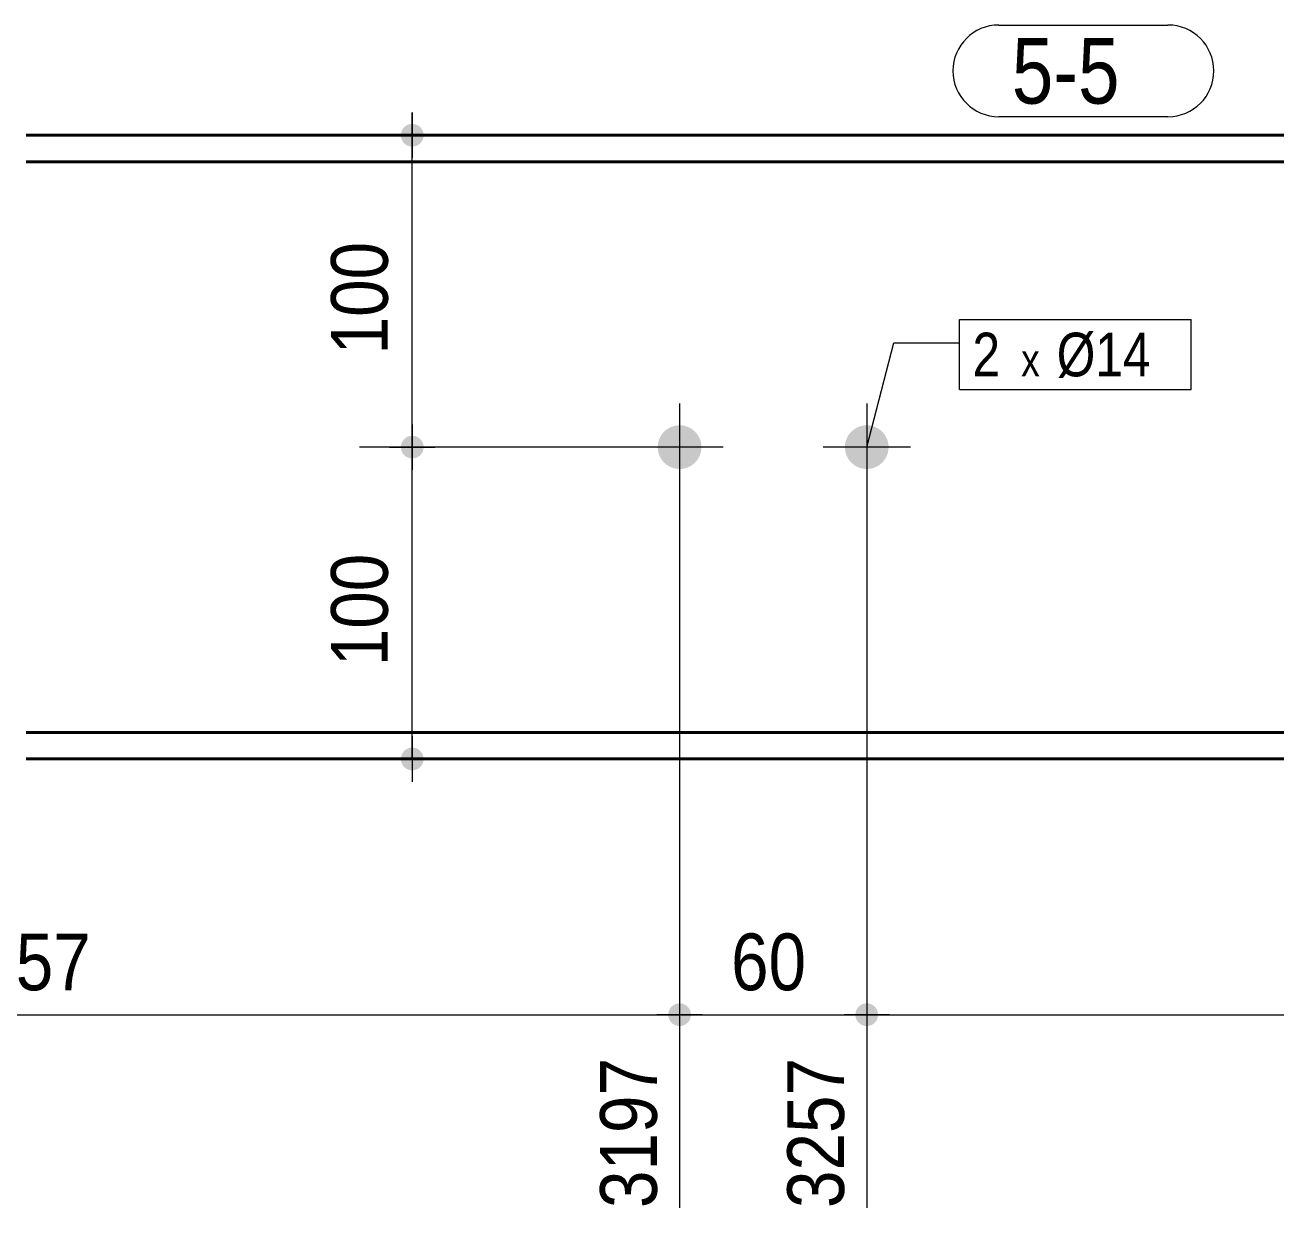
# Model space of a CAD drawing. Header units: millimetres. Extents: x 2 to 287, y 5 to 195.
# Drawn here: x 105.9 to 163.2, y 83.4 to 137.6 of the extents above; entities that cross this region are included whole.
import ezdxf

# ---------------------------------------------------------------- set-up
doc = ezdxf.new("R2010")
doc.units = ezdxf.units.MM
doc.linetypes.add('CACHE2', pattern=[1.190625, 0.79375, -0.396875])
for name, color, linetype, lineweight in [('Boulon', 7, 'Continuous', 0), ('Cache', 7, 'Continuous', 0), ('Cotation', 7, 'Continuous', 0), ('Désignation boulon', 3, 'Continuous', 0), ('Piece', 2, 'Continuous', 0), ('Repère pièce', 3, 'Continuous', 0)]:
    doc.layers.add(name, color=color, linetype=linetype, lineweight=lineweight)
doc.styles.add('ARIAL', font='ARIAL.TTF')
doc.styles.add('COMIC_SANS_MS', font='COMIC.TTF')

# ---------------------------------------------------------------- blocks, each defined once
blk = doc.blocks.new('*A1')
at = {"layer": 'Boulon'}
for points in [[(135.882, 119.254), (135.907, 119.253), (135.931, 119.252), (135.956, 119.25), (135.98, 119.247), (136.004, 119.244), (136.029, 119.24), (136.053, 119.235), (136.077, 119.23), (136.101, 119.225), (136.124, 119.218), (136.148, 119.212), (136.171, 119.204), (136.195, 119.196), (136.218, 119.188), (136.24, 119.178), (136.263, 119.169), (136.285, 119.159), (136.307, 119.148), (136.329, 119.136), (136.351, 119.125), (136.372, 119.112), (136.393, 119.099), (136.413, 119.086), (136.433, 119.072), (136.453, 119.058), (136.473, 119.043), (136.492, 119.028), (136.511, 119.012), (136.529, 118.996), (136.547, 118.979), (136.565, 118.962), (136.582, 118.944), (136.599, 118.926), (136.615, 118.908), (136.631, 118.889), (136.646, 118.87), (136.661, 118.85), (136.675, 118.83), (136.689, 118.81), (136.703, 118.79), (136.715, 118.769), (136.728, 118.747), (136.74, 118.726), (136.751, 118.704), (136.762, 118.682), (136.772, 118.66), (136.782, 118.637), (136.791, 118.614), (136.799, 118.591), (136.807, 118.568), (136.815, 118.545), (136.821, 118.521), (136.828, 118.498), (136.833, 118.474), (136.838, 118.45), (136.843, 118.426), (136.847, 118.401), (136.85, 118.377), (136.853, 118.353), (136.855, 118.328), (136.856, 118.304), (136.857, 118.279), (136.858, 118.255), (136.857, 118.23), (136.856, 118.206), (136.855, 118.181), (136.853, 118.157), (136.85, 118.132), (136.847, 118.108), (136.843, 118.084), (136.838, 118.059), (136.833, 118.035), (136.828, 118.012), (136.821, 117.988), (136.815, 117.964), (136.807, 117.941), (136.799, 117.918), (136.791, 117.895), (136.782, 117.872), (136.772, 117.849), (136.762, 117.827), (136.751, 117.805), (136.74, 117.783), (136.728, 117.762), (136.715, 117.74), (136.703, 117.72), (136.689, 117.699), (136.675, 117.679), (136.661, 117.659), (136.646, 117.639), (136.631, 117.62), (136.615, 117.601), (136.599, 117.583), (136.582, 117.565), (136.565, 117.547), (136.547, 117.53), (136.529, 117.514), (136.511, 117.497), (136.492, 117.482), (136.473, 117.466), (136.453, 117.451), (136.433, 117.437), (136.413, 117.423), (136.393, 117.41), (136.372, 117.397), (136.351, 117.384), (136.329, 117.373), (136.307, 117.361), (136.285, 117.351), (136.263, 117.34), (136.24, 117.331), (136.218, 117.322), (136.195, 117.313), (136.171, 117.305), (136.148, 117.298), (136.124, 117.291), (136.101, 117.285), (136.077, 117.279), (136.053, 117.274), (136.029, 117.269), (136.004, 117.265), (135.98, 117.262), (135.956, 117.259), (135.931, 117.257), (135.907, 117.256), (135.882, 117.255), (135.858, 117.255), (135.833, 117.255), (135.809, 117.256), (135.784, 117.257), (135.76, 117.259), (135.735, 117.262), (135.711, 117.265), (135.687, 117.269), (135.663, 117.274), (135.639, 117.279), (135.615, 117.285), (135.591, 117.291), (135.567, 117.298), (135.544, 117.305), (135.521, 117.313), (135.498, 117.322), (135.475, 117.331), (135.452, 117.34), (135.43, 117.351), (135.408, 117.361), (135.386, 117.373), (135.365, 117.384), (135.344, 117.397), (135.323, 117.41), (135.302, 117.423), (135.282, 117.437), (135.262, 117.451), (135.242, 117.466), (135.223, 117.482), (135.204, 117.497), (135.186, 117.514), (135.168, 117.53), (135.151, 117.547), (135.133, 117.565), (135.117, 117.583), (135.1, 117.601), (135.085, 117.62), (135.069, 117.639), (135.054, 117.659), (135.04, 117.679), (135.026, 117.699), (135.013, 117.72), (135, 117.74), (134.988, 117.762), (134.976, 117.783), (134.964, 117.805), (134.954, 117.827), (134.943, 117.849), (134.934, 117.872), (134.925, 117.895), (134.916, 117.918), (134.908, 117.941), (134.901, 117.964), (134.894, 117.988), (134.888, 118.012), (134.882, 118.035), (134.877, 118.059), (134.872, 118.084), (134.868, 118.108), (134.865, 118.132), (134.862, 118.157), (134.86, 118.181), (134.859, 118.206), (134.858, 118.23), (134.858, 118.255), (134.858, 118.279), (134.859, 118.304), (134.86, 118.328), (134.862, 118.353), (134.865, 118.377), (134.868, 118.401), (134.872, 118.426), (134.877, 118.45), (134.882, 118.474), (134.888, 118.498), (134.894, 118.521), (134.901, 118.545), (134.908, 118.568), (134.916, 118.591), (134.925, 118.614), (134.934, 118.637), (134.943, 118.66), (134.954, 118.682), (134.964, 118.704), (134.976, 118.726), (134.988, 118.747), (135, 118.769), (135.013, 118.79), (135.026, 118.81), (135.04, 118.83), (135.054, 118.85), (135.069, 118.87), (135.085, 118.889), (135.1, 118.908), (135.117, 118.926), (135.133, 118.944), (135.151, 118.962), (135.168, 118.979), (135.186, 118.996), (135.204, 119.012), (135.223, 119.028), (135.242, 119.043), (135.262, 119.058), (135.282, 119.072), (135.302, 119.086), (135.323, 119.099), (135.344, 119.112), (135.365, 119.125), (135.386, 119.136), (135.408, 119.148), (135.43, 119.159), (135.452, 119.169), (135.475, 119.178), (135.498, 119.188), (135.521, 119.196), (135.544, 119.204), (135.567, 119.212), (135.591, 119.218), (135.615, 119.225), (135.639, 119.23), (135.663, 119.235), (135.687, 119.24), (135.711, 119.244), (135.735, 119.247), (135.76, 119.25), (135.784, 119.252), (135.809, 119.253), (135.833, 119.254), (135.858, 119.255)], [(144.454, 119.254), (144.478, 119.253), (144.503, 119.252), (144.527, 119.25), (144.552, 119.247), (144.576, 119.244), (144.6, 119.24), (144.624, 119.235), (144.648, 119.23), (144.672, 119.225), (144.696, 119.218), (144.719, 119.212), (144.743, 119.204), (144.766, 119.196), (144.789, 119.188), (144.812, 119.178), (144.834, 119.169), (144.857, 119.159), (144.879, 119.148), (144.9, 119.136), (144.922, 119.125), (144.943, 119.112), (144.964, 119.099), (144.985, 119.086), (145.005, 119.072), (145.025, 119.058), (145.044, 119.043), (145.063, 119.028), (145.082, 119.012), (145.101, 118.996), (145.119, 118.979), (145.136, 118.962), (145.153, 118.944), (145.17, 118.926), (145.186, 118.908), (145.202, 118.889), (145.217, 118.87), (145.232, 118.85), (145.247, 118.83), (145.261, 118.81), (145.274, 118.79), (145.287, 118.769), (145.299, 118.747), (145.311, 118.726), (145.322, 118.704), (145.333, 118.682), (145.343, 118.66), (145.353, 118.637), (145.362, 118.614), (145.371, 118.591), (145.379, 118.568), (145.386, 118.545), (145.393, 118.521), (145.399, 118.498), (145.405, 118.474), (145.41, 118.45), (145.414, 118.426), (145.418, 118.401), (145.422, 118.377), (145.424, 118.353), (145.426, 118.328), (145.428, 118.304), (145.429, 118.279), (145.429, 118.255), (145.429, 118.23), (145.428, 118.206), (145.426, 118.181), (145.424, 118.157), (145.422, 118.132), (145.418, 118.108), (145.414, 118.084), (145.41, 118.059), (145.405, 118.035), (145.399, 118.012), (145.393, 117.988), (145.386, 117.964), (145.379, 117.941), (145.371, 117.918), (145.362, 117.895), (145.353, 117.872), (145.343, 117.849), (145.333, 117.827), (145.322, 117.805), (145.311, 117.783), (145.299, 117.762), (145.287, 117.74), (145.274, 117.72), (145.261, 117.699), (145.247, 117.679), (145.232, 117.659), (145.217, 117.639), (145.202, 117.62), (145.186, 117.601), (145.17, 117.583), (145.153, 117.565), (145.136, 117.547), (145.119, 117.53), (145.101, 117.514), (145.082, 117.497), (145.063, 117.482), (145.044, 117.466), (145.025, 117.451), (145.005, 117.437), (144.985, 117.423), (144.964, 117.41), (144.943, 117.397), (144.922, 117.384), (144.9, 117.373), (144.879, 117.361), (144.857, 117.351), (144.834, 117.34), (144.812, 117.331), (144.789, 117.322), (144.766, 117.313), (144.743, 117.305), (144.719, 117.298), (144.696, 117.291), (144.672, 117.285), (144.648, 117.279), (144.624, 117.274), (144.6, 117.269), (144.576, 117.265), (144.552, 117.262), (144.527, 117.259), (144.503, 117.257), (144.478, 117.256), (144.454, 117.255), (144.429, 117.255), (144.405, 117.255), (144.38, 117.256), (144.356, 117.257), (144.331, 117.259), (144.307, 117.262), (144.282, 117.265), (144.258, 117.269), (144.234, 117.274), (144.21, 117.279), (144.186, 117.285), (144.162, 117.291), (144.139, 117.298), (144.115, 117.305), (144.092, 117.313), (144.069, 117.322), (144.046, 117.331), (144.024, 117.34), (144.002, 117.351), (143.979, 117.361), (143.958, 117.373), (143.936, 117.384), (143.915, 117.397), (143.894, 117.41), (143.874, 117.423), (143.853, 117.437), (143.833, 117.451), (143.814, 117.466), (143.795, 117.482), (143.776, 117.497), (143.758, 117.514), (143.74, 117.53), (143.722, 117.547), (143.705, 117.565), (143.688, 117.583), (143.672, 117.601), (143.656, 117.62), (143.641, 117.639), (143.626, 117.659), (143.612, 117.679), (143.598, 117.699), (143.584, 117.72), (143.571, 117.74), (143.559, 117.762), (143.547, 117.783), (143.536, 117.805), (143.525, 117.827), (143.515, 117.849), (143.505, 117.872), (143.496, 117.895), (143.488, 117.918), (143.48, 117.941), (143.472, 117.964), (143.465, 117.988), (143.459, 118.012), (143.453, 118.035), (143.448, 118.059), (143.444, 118.084), (143.44, 118.108), (143.437, 118.132), (143.434, 118.157), (143.432, 118.181), (143.43, 118.206), (143.429, 118.23), (143.429, 118.255), (143.429, 118.279), (143.43, 118.304), (143.432, 118.328), (143.434, 118.353), (143.437, 118.377), (143.44, 118.401), (143.444, 118.426), (143.448, 118.45), (143.453, 118.474), (143.459, 118.498), (143.465, 118.521), (143.472, 118.545), (143.48, 118.568), (143.488, 118.591), (143.496, 118.614), (143.505, 118.637), (143.515, 118.66), (143.525, 118.682), (143.536, 118.704), (143.547, 118.726), (143.559, 118.747), (143.571, 118.769), (143.584, 118.79), (143.598, 118.81), (143.612, 118.83), (143.626, 118.85), (143.641, 118.87), (143.656, 118.889), (143.672, 118.908), (143.688, 118.926), (143.705, 118.944), (143.722, 118.962), (143.74, 118.979), (143.758, 118.996), (143.776, 119.012), (143.795, 119.028), (143.814, 119.043), (143.833, 119.058), (143.853, 119.072), (143.874, 119.086), (143.894, 119.099), (143.915, 119.112), (143.936, 119.125), (143.958, 119.136), (143.979, 119.148), (144.002, 119.159), (144.024, 119.169), (144.046, 119.178), (144.069, 119.188), (144.092, 119.196), (144.115, 119.204), (144.139, 119.212), (144.162, 119.218), (144.186, 119.225), (144.21, 119.23), (144.234, 119.235), (144.258, 119.24), (144.282, 119.244), (144.307, 119.247), (144.331, 119.25), (144.356, 119.252), (144.38, 119.253), (144.405, 119.254), (144.429, 119.255)]]:
    blk.add_hatch(color=256, dxfattribs=at).paths.add_polyline_path(points, flags=17)
at = {"layer": 'Boulon', "linetype": 'Continuous', "lineweight": 0}
for p, q in [((135.858, 120.255), (135.858, 116.255)), ((144.429, 120.255), (144.429, 116.255)), ((137.858, 118.255), (133.858, 118.255)), ((146.429, 118.255), (142.429, 118.255))]:
    blk.add_line(p, q, dxfattribs=at)
blk = doc.blocks.new('*A6')
at = {"layer": 'Cache', "color": 7, "linetype": 'CACHE2', "lineweight": 20}
blk.add_line((105.929092, 132.540821), (174.357663, 132.540821), dxfattribs=at)
at = {"layer": 'Piece', "color": 2, "linetype": 'Continuous', "lineweight": 40}
for p, q in [((105.929092, 132.540864), (174.357663, 132.540858)), ((105.929092, 131.326536), (174.357663, 131.326536)), ((105.929092, 105.183679), (174.357663, 105.183679)), ((174.357663, 103.969393), (105.929092, 103.969393))]:
    blk.add_line(p, q, dxfattribs=at)
blk = doc.blocks.new('*A16')
at = {"layer": 'Cotation'}
for points in [[(123.589, 117.735), (123.563, 117.737), (123.538, 117.74), (123.513, 117.745), (123.488, 117.75), (123.463, 117.757), (123.439, 117.765), (123.415, 117.774), (123.392, 117.784), (123.369, 117.796), (123.347, 117.809), (123.325, 117.822), (123.305, 117.837), (123.284, 117.853), (123.265, 117.869), (123.247, 117.887), (123.229, 117.905), (123.212, 117.925), (123.197, 117.945), (123.182, 117.966), (123.168, 117.987), (123.156, 118.009), (123.144, 118.032), (123.134, 118.056), (123.125, 118.079), (123.117, 118.104), (123.11, 118.128), (123.104, 118.153), (123.1, 118.178), (123.097, 118.204), (123.095, 118.229), (123.094, 118.255), (123.095, 118.28), (123.097, 118.306), (123.1, 118.331), (123.104, 118.356), (123.11, 118.381), (123.117, 118.406), (123.125, 118.43), (123.134, 118.454), (123.144, 118.477), (123.156, 118.5), (123.168, 118.522), (123.182, 118.543), (123.197, 118.564), (123.212, 118.584), (123.229, 118.604), (123.247, 118.622), (123.265, 118.64), (123.284, 118.657), (123.305, 118.672), (123.325, 118.687), (123.347, 118.701), (123.369, 118.713), (123.392, 118.725), (123.415, 118.735), (123.439, 118.744), (123.463, 118.752), (123.488, 118.759), (123.513, 118.765), (123.538, 118.769), (123.563, 118.772), (123.589, 118.774), (123.614, 118.775), (123.64, 118.774), (123.665, 118.772), (123.691, 118.769), (123.716, 118.765), (123.741, 118.759), (123.765, 118.752), (123.789, 118.744), (123.813, 118.735), (123.837, 118.725), (123.859, 118.713), (123.882, 118.701), (123.903, 118.687), (123.924, 118.672), (123.944, 118.657), (123.964, 118.64), (123.982, 118.622), (124, 118.604), (124.016, 118.584), (124.032, 118.564), (124.047, 118.543), (124.06, 118.522), (124.073, 118.5), (124.084, 118.477), (124.095, 118.454), (124.104, 118.43), (124.112, 118.406), (124.119, 118.381), (124.124, 118.356), (124.129, 118.331), (124.132, 118.306), (124.134, 118.28), (124.134, 118.255), (124.134, 118.229), (124.132, 118.204), (124.129, 118.178), (124.124, 118.153), (124.119, 118.128), (124.112, 118.104), (124.104, 118.079), (124.095, 118.056), (124.084, 118.032), (124.073, 118.009), (124.06, 117.987), (124.047, 117.966), (124.032, 117.945), (124.016, 117.925), (124, 117.905), (123.982, 117.887), (123.964, 117.869), (123.944, 117.853), (123.924, 117.837), (123.903, 117.822), (123.882, 117.809), (123.859, 117.796), (123.837, 117.784), (123.813, 117.774), (123.789, 117.765), (123.765, 117.757), (123.741, 117.75), (123.716, 117.745), (123.691, 117.74), (123.665, 117.737), (123.64, 117.735), (123.614, 117.735)], [(123.589, 103.45), (123.563, 103.452), (123.538, 103.455), (123.513, 103.459), (123.488, 103.465), (123.463, 103.472), (123.439, 103.48), (123.415, 103.489), (123.392, 103.499), (123.369, 103.511), (123.347, 103.523), (123.325, 103.537), (123.305, 103.552), (123.284, 103.567), (123.265, 103.584), (123.247, 103.602), (123.229, 103.62), (123.212, 103.64), (123.197, 103.66), (123.182, 103.68), (123.168, 103.702), (123.156, 103.724), (123.144, 103.747), (123.134, 103.77), (123.125, 103.794), (123.117, 103.818), (123.11, 103.843), (123.104, 103.868), (123.1, 103.893), (123.097, 103.918), (123.095, 103.944), (123.094, 103.969), (123.095, 103.995), (123.097, 104.02), (123.1, 104.046), (123.104, 104.071), (123.11, 104.096), (123.117, 104.12), (123.125, 104.145), (123.134, 104.168), (123.144, 104.192), (123.156, 104.215), (123.168, 104.237), (123.182, 104.258), (123.197, 104.279), (123.212, 104.299), (123.229, 104.319), (123.247, 104.337), (123.265, 104.355), (123.284, 104.371), (123.305, 104.387), (123.325, 104.402), (123.347, 104.415), (123.369, 104.428), (123.392, 104.439), (123.415, 104.45), (123.439, 104.459), (123.463, 104.467), (123.488, 104.474), (123.513, 104.479), (123.538, 104.484), (123.563, 104.487), (123.589, 104.489), (123.614, 104.489), (123.64, 104.489), (123.665, 104.487), (123.691, 104.484), (123.716, 104.479), (123.741, 104.474), (123.765, 104.467), (123.789, 104.459), (123.813, 104.45), (123.837, 104.439), (123.859, 104.428), (123.882, 104.415), (123.903, 104.402), (123.924, 104.387), (123.944, 104.371), (123.964, 104.355), (123.982, 104.337), (124, 104.319), (124.016, 104.299), (124.032, 104.279), (124.047, 104.258), (124.06, 104.237), (124.073, 104.215), (124.084, 104.192), (124.095, 104.168), (124.104, 104.145), (124.112, 104.12), (124.119, 104.096), (124.124, 104.071), (124.129, 104.046), (124.132, 104.02), (124.134, 103.995), (124.134, 103.969), (124.134, 103.944), (124.132, 103.918), (124.129, 103.893), (124.124, 103.868), (124.119, 103.843), (124.112, 103.818), (124.104, 103.794), (124.095, 103.77), (124.084, 103.747), (124.073, 103.724), (124.06, 103.702), (124.047, 103.68), (124.032, 103.66), (124.016, 103.64), (124, 103.62), (123.982, 103.602), (123.964, 103.584), (123.944, 103.567), (123.924, 103.552), (123.903, 103.537), (123.882, 103.523), (123.859, 103.511), (123.837, 103.499), (123.813, 103.489), (123.789, 103.48), (123.765, 103.472), (123.741, 103.465), (123.716, 103.459), (123.691, 103.455), (123.665, 103.452), (123.64, 103.45), (123.614, 103.449)]]:
    blk.add_hatch(color=256, dxfattribs=at).paths.add_polyline_path(points, flags=17)
at = {"layer": 'Cotation', "linetype": 'Continuous', "lineweight": 0}
for p, q in [((123.614, 119.295), (123.614, 117.215)), ((123.614, 118.255), (123.614, 119.295)), ((134.858, 118.255), (121.194, 118.255)), ((122.574, 118.255), (124.654, 118.255)), ((123.614, 103.969), (123.614, 118.255)), ((123.614, 105.009), (123.614, 102.929)), ((134.858, 103.969), (121.194, 103.969)), ((122.574, 103.969), (124.654, 103.969)), ((123.614, 103.969), (123.614, 102.929))]:
    blk.add_line(p, q, dxfattribs=at)
at = {"layer": 'Cotation'}
for p in [(123.614, 118.255), (123.614, 103.969)]:
    blk.add_point(p, dxfattribs=at)
at = {"layer": 'Cotation', "style": 'ARIAL', "width": 0.85}
blk.add_text('100', height=2.6, rotation=90.0002, dxfattribs=at).set_placement((122.494, 108.219))
blk = doc.blocks.new('*A17')
at = {"layer": 'Cotation'}
for points in [[(123.589, 132.022), (123.563, 132.023), (123.538, 132.027), (123.513, 132.031), (123.488, 132.036), (123.463, 132.043), (123.439, 132.051), (123.415, 132.06), (123.392, 132.071), (123.369, 132.082), (123.347, 132.095), (123.325, 132.109), (123.305, 132.123), (123.284, 132.139), (123.265, 132.156), (123.247, 132.173), (123.229, 132.192), (123.212, 132.211), (123.197, 132.231), (123.182, 132.252), (123.168, 132.274), (123.156, 132.296), (123.144, 132.319), (123.134, 132.342), (123.125, 132.366), (123.117, 132.39), (123.11, 132.415), (123.104, 132.439), (123.1, 132.465), (123.097, 132.49), (123.095, 132.515), (123.094, 132.541), (123.095, 132.566), (123.097, 132.592), (123.1, 132.617), (123.104, 132.642), (123.11, 132.667), (123.117, 132.692), (123.125, 132.716), (123.134, 132.74), (123.144, 132.763), (123.156, 132.786), (123.168, 132.808), (123.182, 132.83), (123.197, 132.851), (123.212, 132.871), (123.229, 132.89), (123.247, 132.909), (123.265, 132.926), (123.284, 132.943), (123.305, 132.959), (123.325, 132.973), (123.347, 132.987), (123.369, 132.999), (123.392, 133.011), (123.415, 133.021), (123.439, 133.031), (123.463, 133.039), (123.488, 133.045), (123.513, 133.051), (123.538, 133.055), (123.563, 133.058), (123.589, 133.06), (123.614, 133.061), (123.64, 133.06), (123.665, 133.058), (123.691, 133.055), (123.716, 133.051), (123.741, 133.045), (123.765, 133.039), (123.789, 133.031), (123.813, 133.021), (123.837, 133.011), (123.859, 132.999), (123.882, 132.987), (123.903, 132.973), (123.924, 132.959), (123.944, 132.943), (123.964, 132.926), (123.982, 132.909), (124, 132.89), (124.016, 132.871), (124.032, 132.851), (124.047, 132.83), (124.06, 132.808), (124.073, 132.786), (124.084, 132.763), (124.095, 132.74), (124.104, 132.716), (124.112, 132.692), (124.119, 132.667), (124.124, 132.642), (124.129, 132.617), (124.132, 132.592), (124.134, 132.566), (124.134, 132.541), (124.134, 132.515), (124.132, 132.49), (124.129, 132.465), (124.124, 132.439), (124.119, 132.415), (124.112, 132.39), (124.104, 132.366), (124.095, 132.342), (124.084, 132.319), (124.073, 132.296), (124.06, 132.274), (124.047, 132.252), (124.032, 132.231), (124.016, 132.211), (124, 132.192), (123.982, 132.173), (123.964, 132.156), (123.944, 132.139), (123.924, 132.123), (123.903, 132.109), (123.882, 132.095), (123.859, 132.082), (123.837, 132.071), (123.813, 132.06), (123.789, 132.051), (123.765, 132.043), (123.741, 132.036), (123.716, 132.031), (123.691, 132.027), (123.665, 132.023), (123.64, 132.022), (123.614, 132.021)], [(123.589, 117.735), (123.563, 117.737), (123.538, 117.74), (123.513, 117.745), (123.488, 117.75), (123.463, 117.757), (123.439, 117.765), (123.415, 117.774), (123.392, 117.784), (123.369, 117.796), (123.347, 117.809), (123.325, 117.822), (123.305, 117.837), (123.284, 117.853), (123.265, 117.869), (123.247, 117.887), (123.229, 117.905), (123.212, 117.925), (123.197, 117.945), (123.182, 117.966), (123.168, 117.987), (123.156, 118.009), (123.144, 118.032), (123.134, 118.056), (123.125, 118.079), (123.117, 118.104), (123.11, 118.128), (123.104, 118.153), (123.1, 118.178), (123.097, 118.204), (123.095, 118.229), (123.094, 118.255), (123.095, 118.28), (123.097, 118.306), (123.1, 118.331), (123.104, 118.356), (123.11, 118.381), (123.117, 118.406), (123.125, 118.43), (123.134, 118.454), (123.144, 118.477), (123.156, 118.5), (123.168, 118.522), (123.182, 118.543), (123.197, 118.564), (123.212, 118.584), (123.229, 118.604), (123.247, 118.622), (123.265, 118.64), (123.284, 118.657), (123.305, 118.672), (123.325, 118.687), (123.347, 118.701), (123.369, 118.713), (123.392, 118.725), (123.415, 118.735), (123.439, 118.744), (123.463, 118.752), (123.488, 118.759), (123.513, 118.765), (123.538, 118.769), (123.563, 118.772), (123.589, 118.774), (123.614, 118.775), (123.64, 118.774), (123.665, 118.772), (123.691, 118.769), (123.716, 118.765), (123.741, 118.759), (123.765, 118.752), (123.789, 118.744), (123.813, 118.735), (123.837, 118.725), (123.859, 118.713), (123.882, 118.701), (123.903, 118.687), (123.924, 118.672), (123.944, 118.657), (123.964, 118.64), (123.982, 118.622), (124, 118.604), (124.016, 118.584), (124.032, 118.564), (124.047, 118.543), (124.06, 118.522), (124.073, 118.5), (124.084, 118.477), (124.095, 118.454), (124.104, 118.43), (124.112, 118.406), (124.119, 118.381), (124.124, 118.356), (124.129, 118.331), (124.132, 118.306), (124.134, 118.28), (124.134, 118.255), (124.134, 118.229), (124.132, 118.204), (124.129, 118.178), (124.124, 118.153), (124.119, 118.128), (124.112, 118.104), (124.104, 118.079), (124.095, 118.056), (124.084, 118.032), (124.073, 118.009), (124.06, 117.987), (124.047, 117.966), (124.032, 117.945), (124.016, 117.925), (124, 117.905), (123.982, 117.887), (123.964, 117.869), (123.944, 117.853), (123.924, 117.837), (123.903, 117.822), (123.882, 117.809), (123.859, 117.796), (123.837, 117.784), (123.813, 117.774), (123.789, 117.765), (123.765, 117.757), (123.741, 117.75), (123.716, 117.745), (123.691, 117.74), (123.665, 117.737), (123.64, 117.735), (123.614, 117.735)]]:
    blk.add_hatch(color=256, dxfattribs=at).paths.add_polyline_path(points, flags=17)
at = {"layer": 'Cotation', "linetype": 'Continuous', "lineweight": 0}
for p, q in [((123.614, 133.581), (123.614, 131.501)), ((123.614, 132.541), (123.614, 133.581)), ((134.858, 132.541), (121.194, 132.541)), ((122.574, 132.541), (124.654, 132.541)), ((123.614, 118.255), (123.614, 132.541)), ((123.614, 119.295), (123.614, 117.215)), ((134.858, 118.255), (121.194, 118.255)), ((122.574, 118.255), (124.654, 118.255)), ((123.614, 118.255), (123.614, 117.215))]:
    blk.add_line(p, q, dxfattribs=at)
at = {"layer": 'Cotation'}
for p in [(123.614, 132.541), (123.614, 118.255)]:
    blk.add_point(p, dxfattribs=at)
at = {"layer": 'Cotation', "style": 'ARIAL', "width": 0.85}
blk.add_text('100', height=2.6, rotation=90.0002, dxfattribs=at).set_placement((122.494, 122.505))
blk = doc.blocks.new('*A31')
at = {"layer": 'Cotation'}
for points in [[(75.875, 91.736), (75.85, 91.738), (75.824, 91.741), (75.799, 91.745), (75.774, 91.751), (75.75, 91.758), (75.725, 91.766), (75.702, 91.775), (75.678, 91.785), (75.655, 91.797), (75.633, 91.809), (75.612, 91.823), (75.591, 91.837), (75.571, 91.853), (75.551, 91.87), (75.533, 91.887), (75.515, 91.906), (75.499, 91.925), (75.483, 91.945), (75.468, 91.966), (75.455, 91.988), (75.442, 92.01), (75.43, 92.033), (75.42, 92.056), (75.411, 92.08), (75.403, 92.104), (75.396, 92.129), (75.391, 92.154), (75.386, 92.179), (75.383, 92.204), (75.381, 92.23), (75.381, 92.255), (75.381, 92.281), (75.383, 92.306), (75.386, 92.331), (75.391, 92.357), (75.396, 92.381), (75.403, 92.406), (75.411, 92.43), (75.42, 92.454), (75.43, 92.477), (75.442, 92.5), (75.455, 92.522), (75.468, 92.544), (75.483, 92.565), (75.499, 92.585), (75.515, 92.604), (75.533, 92.623), (75.551, 92.64), (75.571, 92.657), (75.591, 92.673), (75.612, 92.688), (75.633, 92.701), (75.655, 92.714), (75.678, 92.725), (75.702, 92.736), (75.725, 92.745), (75.75, 92.753), (75.774, 92.76), (75.799, 92.765), (75.824, 92.77), (75.85, 92.773), (75.875, 92.775), (75.901, 92.775), (75.926, 92.775), (75.951, 92.773), (75.977, 92.77), (76.002, 92.765), (76.027, 92.76), (76.051, 92.753), (76.076, 92.745), (76.1, 92.736), (76.123, 92.725), (76.146, 92.714), (76.168, 92.701), (76.189, 92.688), (76.21, 92.673), (76.23, 92.657), (76.25, 92.64), (76.268, 92.623), (76.286, 92.604), (76.302, 92.585), (76.318, 92.565), (76.333, 92.544), (76.347, 92.522), (76.359, 92.5), (76.371, 92.477), (76.381, 92.454), (76.39, 92.43), (76.398, 92.406), (76.405, 92.381), (76.411, 92.357), (76.415, 92.331), (76.418, 92.306), (76.42, 92.281), (76.421, 92.255), (76.42, 92.23), (76.418, 92.204), (76.415, 92.179), (76.411, 92.154), (76.405, 92.129), (76.398, 92.104), (76.39, 92.08), (76.381, 92.056), (76.371, 92.033), (76.359, 92.01), (76.347, 91.988), (76.333, 91.966), (76.318, 91.945), (76.302, 91.925), (76.286, 91.906), (76.268, 91.887), (76.25, 91.87), (76.23, 91.853), (76.21, 91.837), (76.189, 91.823), (76.168, 91.809), (76.146, 91.797), (76.123, 91.785), (76.1, 91.775), (76.076, 91.766), (76.051, 91.758), (76.027, 91.751), (76.002, 91.745), (75.977, 91.741), (75.951, 91.738), (75.926, 91.736), (75.901, 91.735)], [(135.832, 91.736), (135.807, 91.738), (135.781, 91.741), (135.756, 91.745), (135.731, 91.751), (135.707, 91.758), (135.682, 91.766), (135.659, 91.775), (135.635, 91.785), (135.613, 91.797), (135.59, 91.809), (135.569, 91.823), (135.548, 91.837), (135.528, 91.853), (135.508, 91.87), (135.49, 91.887), (135.472, 91.906), (135.456, 91.925), (135.44, 91.945), (135.425, 91.966), (135.412, 91.988), (135.399, 92.01), (135.388, 92.033), (135.377, 92.056), (135.368, 92.08), (135.36, 92.104), (135.353, 92.129), (135.348, 92.154), (135.343, 92.179), (135.34, 92.204), (135.338, 92.23), (135.338, 92.255), (135.338, 92.281), (135.34, 92.306), (135.343, 92.331), (135.348, 92.357), (135.353, 92.381), (135.36, 92.406), (135.368, 92.43), (135.377, 92.454), (135.388, 92.477), (135.399, 92.5), (135.412, 92.522), (135.425, 92.544), (135.44, 92.565), (135.456, 92.585), (135.472, 92.604), (135.49, 92.623), (135.508, 92.64), (135.528, 92.657), (135.548, 92.673), (135.569, 92.688), (135.59, 92.701), (135.613, 92.714), (135.635, 92.725), (135.659, 92.736), (135.682, 92.745), (135.707, 92.753), (135.731, 92.76), (135.756, 92.765), (135.781, 92.77), (135.807, 92.773), (135.832, 92.775), (135.858, 92.775), (135.883, 92.775), (135.909, 92.773), (135.934, 92.77), (135.959, 92.765), (135.984, 92.76), (136.009, 92.753), (136.033, 92.745), (136.057, 92.736), (136.08, 92.725), (136.103, 92.714), (136.125, 92.701), (136.147, 92.688), (136.167, 92.673), (136.188, 92.657), (136.207, 92.64), (136.225, 92.623), (136.243, 92.604), (136.26, 92.585), (136.275, 92.565), (136.29, 92.544), (136.304, 92.522), (136.316, 92.5), (136.328, 92.477), (136.338, 92.454), (136.347, 92.43), (136.355, 92.406), (136.362, 92.381), (136.368, 92.357), (136.372, 92.331), (136.375, 92.306), (136.377, 92.281), (136.378, 92.255), (136.377, 92.23), (136.375, 92.204), (136.372, 92.179), (136.368, 92.154), (136.362, 92.129), (136.355, 92.104), (136.347, 92.08), (136.338, 92.056), (136.328, 92.033), (136.316, 92.01), (136.304, 91.988), (136.29, 91.966), (136.275, 91.945), (136.26, 91.925), (136.243, 91.906), (136.225, 91.887), (136.207, 91.87), (136.188, 91.853), (136.167, 91.837), (136.147, 91.823), (136.125, 91.809), (136.103, 91.797), (136.08, 91.785), (136.057, 91.775), (136.033, 91.766), (136.009, 91.758), (135.984, 91.751), (135.959, 91.745), (135.934, 91.741), (135.909, 91.738), (135.883, 91.736), (135.858, 91.735)]]:
    blk.add_hatch(color=256, dxfattribs=at).paths.add_polyline_path(points, flags=17)
at = {"layer": 'Cotation', "linetype": 'Continuous', "lineweight": 0}
for p, q in [((75.901, 117.255), (75.901, 85.33)), ((135.858, 117.255), (135.858, 83.401)), ((75.901, 93.295), (75.901, 91.215)), ((135.858, 93.295), (135.858, 91.215)), ((76.941, 92.255), (74.861, 92.255)), ((75.901, 92.255), (74.861, 92.255)), ((75.901, 92.255), (135.858, 92.255)), ((136.898, 92.255), (134.818, 92.255)), ((135.858, 92.255), (136.898, 92.255))]:
    blk.add_line(p, q, dxfattribs=at)
at = {"layer": 'Cotation'}
for p in [(75.901, 92.255), (135.858, 92.255)]:
    blk.add_point(p, dxfattribs=at)
at = {"layer": 'Cotation', "style": 'ARIAL', "width": 0.85}
blk.add_text('2957', height=2.6, dxfattribs=at).set_placement((102.022, 93.375))
blk.add_text('3197', height=2.6, rotation=90.0002, dxfattribs=at).set_placement((134.818, 83.401))
blk = doc.blocks.new('*A32')
at = {"layer": 'Cotation'}
for points in [[(135.832, 91.736), (135.807, 91.738), (135.781, 91.741), (135.756, 91.745), (135.731, 91.751), (135.707, 91.758), (135.682, 91.766), (135.659, 91.775), (135.635, 91.785), (135.613, 91.797), (135.59, 91.809), (135.569, 91.823), (135.548, 91.837), (135.528, 91.853), (135.508, 91.87), (135.49, 91.887), (135.472, 91.906), (135.456, 91.925), (135.44, 91.945), (135.425, 91.966), (135.412, 91.988), (135.399, 92.01), (135.388, 92.033), (135.377, 92.056), (135.368, 92.08), (135.36, 92.104), (135.353, 92.129), (135.348, 92.154), (135.343, 92.179), (135.34, 92.204), (135.338, 92.23), (135.338, 92.255), (135.338, 92.281), (135.34, 92.306), (135.343, 92.331), (135.348, 92.357), (135.353, 92.381), (135.36, 92.406), (135.368, 92.43), (135.377, 92.454), (135.388, 92.477), (135.399, 92.5), (135.412, 92.522), (135.425, 92.544), (135.44, 92.565), (135.456, 92.585), (135.472, 92.604), (135.49, 92.623), (135.508, 92.64), (135.528, 92.657), (135.548, 92.673), (135.569, 92.688), (135.59, 92.701), (135.613, 92.714), (135.635, 92.725), (135.659, 92.736), (135.682, 92.745), (135.707, 92.753), (135.731, 92.76), (135.756, 92.765), (135.781, 92.77), (135.807, 92.773), (135.832, 92.775), (135.858, 92.775), (135.883, 92.775), (135.909, 92.773), (135.934, 92.77), (135.959, 92.765), (135.984, 92.76), (136.009, 92.753), (136.033, 92.745), (136.057, 92.736), (136.08, 92.725), (136.103, 92.714), (136.125, 92.701), (136.147, 92.688), (136.167, 92.673), (136.188, 92.657), (136.207, 92.64), (136.225, 92.623), (136.243, 92.604), (136.26, 92.585), (136.275, 92.565), (136.29, 92.544), (136.304, 92.522), (136.316, 92.5), (136.328, 92.477), (136.338, 92.454), (136.347, 92.43), (136.355, 92.406), (136.362, 92.381), (136.368, 92.357), (136.372, 92.331), (136.375, 92.306), (136.377, 92.281), (136.378, 92.255), (136.377, 92.23), (136.375, 92.204), (136.372, 92.179), (136.368, 92.154), (136.362, 92.129), (136.355, 92.104), (136.347, 92.08), (136.338, 92.056), (136.328, 92.033), (136.316, 92.01), (136.304, 91.988), (136.29, 91.966), (136.275, 91.945), (136.26, 91.925), (136.243, 91.906), (136.225, 91.887), (136.207, 91.87), (136.188, 91.853), (136.167, 91.837), (136.147, 91.823), (136.125, 91.809), (136.103, 91.797), (136.08, 91.785), (136.057, 91.775), (136.033, 91.766), (136.009, 91.758), (135.984, 91.751), (135.959, 91.745), (135.934, 91.741), (135.909, 91.738), (135.883, 91.736), (135.858, 91.735)], [(144.404, 91.736), (144.378, 91.738), (144.353, 91.741), (144.328, 91.745), (144.303, 91.751), (144.278, 91.758), (144.254, 91.766), (144.23, 91.775), (144.207, 91.785), (144.184, 91.797), (144.162, 91.809), (144.14, 91.823), (144.119, 91.837), (144.099, 91.853), (144.08, 91.87), (144.061, 91.887), (144.044, 91.906), (144.027, 91.925), (144.011, 91.945), (143.997, 91.966), (143.983, 91.988), (143.97, 92.01), (143.959, 92.033), (143.949, 92.056), (143.939, 92.08), (143.931, 92.104), (143.925, 92.129), (143.919, 92.154), (143.915, 92.179), (143.912, 92.204), (143.91, 92.23), (143.909, 92.255), (143.91, 92.281), (143.912, 92.306), (143.915, 92.331), (143.919, 92.357), (143.925, 92.381), (143.931, 92.406), (143.939, 92.43), (143.949, 92.454), (143.959, 92.477), (143.97, 92.5), (143.983, 92.522), (143.997, 92.544), (144.011, 92.565), (144.027, 92.585), (144.044, 92.604), (144.061, 92.623), (144.08, 92.64), (144.099, 92.657), (144.119, 92.673), (144.14, 92.688), (144.162, 92.701), (144.184, 92.714), (144.207, 92.725), (144.23, 92.736), (144.254, 92.745), (144.278, 92.753), (144.303, 92.76), (144.328, 92.765), (144.353, 92.77), (144.378, 92.773), (144.404, 92.775), (144.429, 92.775), (144.455, 92.775), (144.48, 92.773), (144.505, 92.77), (144.531, 92.765), (144.555, 92.76), (144.58, 92.753), (144.604, 92.745), (144.628, 92.736), (144.651, 92.725), (144.674, 92.714), (144.696, 92.701), (144.718, 92.688), (144.739, 92.673), (144.759, 92.657), (144.778, 92.64), (144.797, 92.623), (144.814, 92.604), (144.831, 92.585), (144.847, 92.565), (144.861, 92.544), (144.875, 92.522), (144.888, 92.5), (144.899, 92.477), (144.91, 92.454), (144.919, 92.43), (144.927, 92.406), (144.934, 92.381), (144.939, 92.357), (144.943, 92.331), (144.947, 92.306), (144.948, 92.281), (144.949, 92.255), (144.948, 92.23), (144.947, 92.204), (144.943, 92.179), (144.939, 92.154), (144.934, 92.129), (144.927, 92.104), (144.919, 92.08), (144.91, 92.056), (144.899, 92.033), (144.888, 92.01), (144.875, 91.988), (144.861, 91.966), (144.847, 91.945), (144.831, 91.925), (144.814, 91.906), (144.797, 91.887), (144.778, 91.87), (144.759, 91.853), (144.739, 91.837), (144.718, 91.823), (144.696, 91.809), (144.674, 91.797), (144.651, 91.785), (144.628, 91.775), (144.604, 91.766), (144.58, 91.758), (144.555, 91.751), (144.531, 91.745), (144.505, 91.741), (144.48, 91.738), (144.455, 91.736), (144.429, 91.735)]]:
    blk.add_hatch(color=256, dxfattribs=at).paths.add_polyline_path(points, flags=17)
at = {"layer": 'Cotation', "linetype": 'Continuous', "lineweight": 0}
for p, q in [((135.858, 117.255), (135.858, 83.401)), ((144.429, 117.255), (144.429, 83.401)), ((135.858, 93.295), (135.858, 91.215)), ((144.429, 93.295), (144.429, 91.215)), ((136.898, 92.255), (134.818, 92.255)), ((135.858, 92.255), (134.818, 92.255)), ((135.858, 92.255), (144.429, 92.255)), ((145.469, 92.255), (143.389, 92.255)), ((144.429, 92.255), (145.469, 92.255))]:
    blk.add_line(p, q, dxfattribs=at)
at = {"layer": 'Cotation'}
for p in [(135.858, 92.255), (144.429, 92.255)]:
    blk.add_point(p, dxfattribs=at)
at = {"layer": 'Cotation', "style": 'ARIAL', "width": 0.85}
blk.add_text('60', height=2.6, dxfattribs=at).set_placement((138.215, 93.375))
blk.add_text('3257', height=2.6, rotation=90.0002, dxfattribs=at).set_placement((143.389, 83.401))
blk = doc.blocks.new('*A33')
at = {"layer": 'Cotation'}
for points in [[(144.404, 91.736), (144.378, 91.738), (144.353, 91.741), (144.328, 91.745), (144.303, 91.751), (144.278, 91.758), (144.254, 91.766), (144.23, 91.775), (144.207, 91.785), (144.184, 91.797), (144.162, 91.809), (144.14, 91.823), (144.119, 91.837), (144.099, 91.853), (144.08, 91.87), (144.061, 91.887), (144.044, 91.906), (144.027, 91.925), (144.011, 91.945), (143.997, 91.966), (143.983, 91.988), (143.97, 92.01), (143.959, 92.033), (143.949, 92.056), (143.939, 92.08), (143.931, 92.104), (143.925, 92.129), (143.919, 92.154), (143.915, 92.179), (143.912, 92.204), (143.91, 92.23), (143.909, 92.255), (143.91, 92.281), (143.912, 92.306), (143.915, 92.331), (143.919, 92.357), (143.925, 92.381), (143.931, 92.406), (143.939, 92.43), (143.949, 92.454), (143.959, 92.477), (143.97, 92.5), (143.983, 92.522), (143.997, 92.544), (144.011, 92.565), (144.027, 92.585), (144.044, 92.604), (144.061, 92.623), (144.08, 92.64), (144.099, 92.657), (144.119, 92.673), (144.14, 92.688), (144.162, 92.701), (144.184, 92.714), (144.207, 92.725), (144.23, 92.736), (144.254, 92.745), (144.278, 92.753), (144.303, 92.76), (144.328, 92.765), (144.353, 92.77), (144.378, 92.773), (144.404, 92.775), (144.429, 92.775), (144.455, 92.775), (144.48, 92.773), (144.505, 92.77), (144.531, 92.765), (144.555, 92.76), (144.58, 92.753), (144.604, 92.745), (144.628, 92.736), (144.651, 92.725), (144.674, 92.714), (144.696, 92.701), (144.718, 92.688), (144.739, 92.673), (144.759, 92.657), (144.778, 92.64), (144.797, 92.623), (144.814, 92.604), (144.831, 92.585), (144.847, 92.565), (144.861, 92.544), (144.875, 92.522), (144.888, 92.5), (144.899, 92.477), (144.91, 92.454), (144.919, 92.43), (144.927, 92.406), (144.934, 92.381), (144.939, 92.357), (144.943, 92.331), (144.947, 92.306), (144.948, 92.281), (144.949, 92.255), (144.948, 92.23), (144.947, 92.204), (144.943, 92.179), (144.939, 92.154), (144.934, 92.129), (144.927, 92.104), (144.919, 92.08), (144.91, 92.056), (144.899, 92.033), (144.888, 92.01), (144.875, 91.988), (144.861, 91.966), (144.847, 91.945), (144.831, 91.925), (144.814, 91.906), (144.797, 91.887), (144.778, 91.87), (144.759, 91.853), (144.739, 91.837), (144.718, 91.823), (144.696, 91.809), (144.674, 91.797), (144.651, 91.785), (144.628, 91.775), (144.604, 91.766), (144.58, 91.758), (144.555, 91.751), (144.531, 91.745), (144.505, 91.741), (144.48, 91.738), (144.455, 91.736), (144.429, 91.735)], [(204.361, 91.736), (204.335, 91.738), (204.31, 91.741), (204.285, 91.745), (204.26, 91.751), (204.235, 91.758), (204.211, 91.766), (204.187, 91.775), (204.164, 91.785), (204.141, 91.797), (204.119, 91.809), (204.097, 91.823), (204.076, 91.837), (204.056, 91.853), (204.037, 91.87), (204.019, 91.887), (204.001, 91.906), (203.984, 91.925), (203.969, 91.945), (203.954, 91.966), (203.94, 91.988), (203.928, 92.01), (203.916, 92.033), (203.906, 92.056), (203.897, 92.08), (203.889, 92.104), (203.882, 92.129), (203.876, 92.154), (203.872, 92.179), (203.869, 92.204), (203.867, 92.23), (203.866, 92.255), (203.867, 92.281), (203.869, 92.306), (203.872, 92.331), (203.876, 92.357), (203.882, 92.381), (203.889, 92.406), (203.897, 92.43), (203.906, 92.454), (203.916, 92.477), (203.928, 92.5), (203.94, 92.522), (203.954, 92.544), (203.969, 92.565), (203.984, 92.585), (204.001, 92.604), (204.019, 92.623), (204.037, 92.64), (204.056, 92.657), (204.076, 92.673), (204.097, 92.688), (204.119, 92.701), (204.141, 92.714), (204.164, 92.725), (204.187, 92.736), (204.211, 92.745), (204.235, 92.753), (204.26, 92.76), (204.285, 92.765), (204.31, 92.77), (204.335, 92.773), (204.361, 92.775), (204.386, 92.775), (204.412, 92.775), (204.437, 92.773), (204.463, 92.77), (204.488, 92.765), (204.513, 92.76), (204.537, 92.753), (204.561, 92.745), (204.585, 92.736), (204.609, 92.725), (204.631, 92.714), (204.654, 92.701), (204.675, 92.688), (204.696, 92.673), (204.716, 92.657), (204.735, 92.64), (204.754, 92.623), (204.772, 92.604), (204.788, 92.585), (204.804, 92.565), (204.819, 92.544), (204.832, 92.522), (204.845, 92.5), (204.856, 92.477), (204.867, 92.454), (204.876, 92.43), (204.884, 92.406), (204.891, 92.381), (204.896, 92.357), (204.901, 92.331), (204.904, 92.306), (204.906, 92.281), (204.906, 92.255), (204.906, 92.23), (204.904, 92.204), (204.901, 92.179), (204.896, 92.154), (204.891, 92.129), (204.884, 92.104), (204.876, 92.08), (204.867, 92.056), (204.856, 92.033), (204.845, 92.01), (204.832, 91.988), (204.819, 91.966), (204.804, 91.945), (204.788, 91.925), (204.772, 91.906), (204.754, 91.887), (204.735, 91.87), (204.716, 91.853), (204.696, 91.837), (204.675, 91.823), (204.654, 91.809), (204.631, 91.797), (204.609, 91.785), (204.585, 91.775), (204.561, 91.766), (204.537, 91.758), (204.513, 91.751), (204.488, 91.745), (204.463, 91.741), (204.437, 91.738), (204.412, 91.736), (204.386, 91.735)]]:
    blk.add_hatch(color=256, dxfattribs=at).paths.add_polyline_path(points, flags=17)
at = {"layer": 'Cotation', "linetype": 'Continuous', "lineweight": 0}
for p, q in [((144.429, 117.255), (144.429, 83.401)), ((204.386, 117.255), (204.386, 83.401)), ((144.429, 93.295), (144.429, 91.215)), ((204.386, 93.295), (204.386, 91.215)), ((145.469, 92.255), (143.389, 92.255)), ((144.429, 92.255), (143.389, 92.255)), ((144.429, 92.255), (204.386, 92.255)), ((205.426, 92.255), (203.346, 92.255)), ((204.386, 92.255), (205.426, 92.255))]:
    blk.add_line(p, q, dxfattribs=at)
at = {"layer": 'Cotation'}
for p in [(144.429, 92.255), (204.386, 92.255)]:
    blk.add_point(p, dxfattribs=at)
at = {"layer": 'Cotation', "style": 'ARIAL', "width": 0.85}
blk.add_text('2945', height=2.6, dxfattribs=at).set_placement((170.551, 93.375))
blk.add_text('6202', height=2.6, rotation=90.0002, dxfattribs=at).set_placement((203.346, 83.401))
blk = doc.blocks.new('*A37')
at = {"layer": 'Désignation boulon', "linetype": 'Continuous', "lineweight": 0}
for p, q in [((148.671692, 124.097173), (159.287317, 124.097173)), ((148.671692, 120.897173), (148.671692, 124.097173)), ((159.287317, 120.897173), (159.287317, 124.097173)), ((144.429092, 118.254573), (145.671692, 123.030507)), ((145.671692, 123.030507), (148.671692, 123.030507)), ((148.671692, 120.897173), (159.287317, 120.897173))]:
    blk.add_line(p, q, dxfattribs=at)
at = {"layer": 'Désignation boulon', "style": 'COMIC_SANS_MS', "width": 0.85}
for s, height, p in [('2', 2, (149.271692, 121.497173)), ('Ø14', 2, (153.130285, 121.497173)), ('x', 1.5, (151.499621, 121.497173))]:
    blk.add_text(s, height=height, dxfattribs=at).set_placement(p)
blk = doc.blocks.new('*A42')
at = {"layer": 'Repère pièce', "linetype": 'Continuous', "lineweight": 0}
for p, q in [((150.476385, 137.590821), (158.225701, 137.590821)), ((158.225701, 133.390821), (150.476385, 133.390821))]:
    blk.add_line(p, q, dxfattribs=at)
for centre, start, end in [((150.476385, 135.490821), 90, 270), ((158.225701, 135.490821), 270, 90)]:
    blk.add_arc(centre, 2.1, start, end, dxfattribs=at)
at = {"layer": 'Repère pièce', "style": 'COMIC_SANS_MS', "width": 0.85}
blk.add_text('5-5', height=3, dxfattribs=at).set_placement((151.076385, 133.990821))

msp = doc.modelspace()

# ---------------------------------------------------------------- block references
at = {"lineweight": 0}
for name in ['*A42', '*A17', '*A6', '*A37', '*A1', '*A16', '*A31', '*A32', '*A33']:
    msp.add_blockref(name, (0, 0), dxfattribs=at)

doc.saveas('drawing.dxf')
